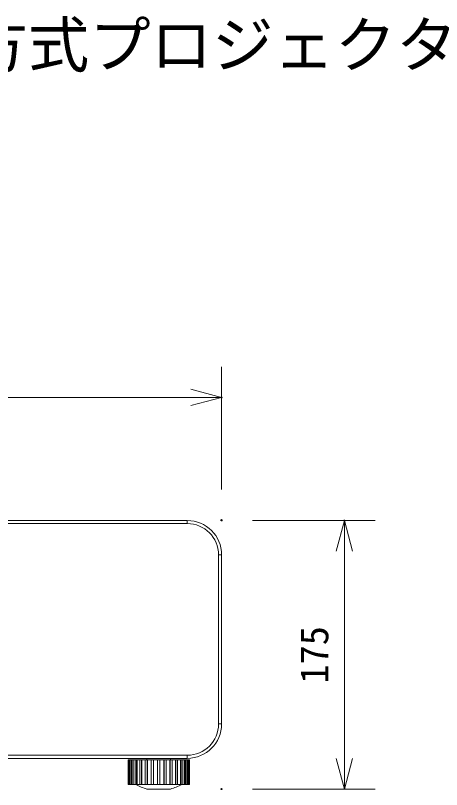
# Model space of a CAD drawing. Units: millimetres, scale not verified. Extents: x -63 to 62, y -57 to 57.
# Drawn here: x -20.3 to 7.5, y 6.3 to 56.7 of the extents above; entities that cross this region are included whole.
import ezdxf
from ezdxf.enums import TextEntityAlignment as Align

# ---------------------------------------------------------------- set-up
doc = ezdxf.new("R2010")
doc.units = ezdxf.units.MM
doc.header["$LTSCALE"] = 0.125
doc.header["$PDMODE"] = 32
doc.header["$PDSIZE"] = 0.0625
for name, color, linetype, lineweight in [('0-0_0', 7, 'Continuous', 18), ('0-4_GAIKEI', 1, 'Continuous', 18), ('0-5_SUNPO', 7, 'Continuous', 18)]:
    doc.layers.add(name, color=color, linetype=linetype, lineweight=lineweight)
doc.layers.add('0-1_DEFPOINTS', color=7, linetype='Continuous')
doc.layers.add('0-3_MOJI1', color=7, linetype='Continuous')
doc.styles.add('ＭＳ ゴシック', font='')
doc.styles.get('ＭＳ ゴシック').set_extended_font_data('MS Gothic')

# ---------------------------------------------------------------- blocks, each defined once
blk = doc.blocks.new('_OPEN30')
at = {"layer": '0-0_0'}
blk.add_line((0, 0), (-1, 0), dxfattribs=at)
blk.add_lwpolyline([(-1, 0.26795), (0, 0), (-1, -0.26795)], dxfattribs=at)
blk = doc.blocks.new('D5')
at = {"layer": '0-1_DEFPOINTS'}
for p in [(-9.064, 22.1147), (-1.064, 22.1147), (-9.064, 4.6147)]:
    blk.add_point(p, dxfattribs=at)
at = {"layer": '0-5_SUNPO'}
for p, q in [((-7.064, 22.1147), (0.936, 22.1147)), ((-1.064, 6.6147), (-1.064, 20.1147)), ((-7.064, 4.6147), (0.936, 4.6147))]:
    blk.add_line(p, q, dxfattribs=at)
at = {"layer": '0-5_SUNPO', "xscale": 2, "yscale": 2}
for p, rotation in [((-1.064, 22.1147), 90), ((-1.064, 4.6147), 270)]:
    blk.add_blockref('_OPEN30', p, dxfattribs=dict(at, rotation=rotation))
at = {"layer": '0-5_SUNPO', "style": 'ＭＳ ゴシック'}
blk.add_text('175', height=1.833, rotation=90, dxfattribs=at).set_placement((-1.564, 11.4897), align=Align.BOTTOM_LEFT)
blk = doc.blocks.new('D4')
at = {"layer": '0-1_DEFPOINTS'}
for p in [(-9.064, 30.1385), (-58.864, 22.1385), (-9.064, 22.1385)]:
    blk.add_point(p, dxfattribs=at)
at = {"layer": '0-5_SUNPO'}
for p, q in [((-58.864, 24.1385), (-58.864, 32.1385)), ((-9.064, 24.1385), (-9.064, 32.1385)), ((-56.864, 30.1385), (-11.064, 30.1385))]:
    blk.add_line(p, q, dxfattribs=at)
at = {"layer": '0-5_SUNPO', "xscale": 2, "yscale": 2, "rotation": 180}
blk.add_blockref('_OPEN30', (-58.864, 30.1385), dxfattribs=at)
at = {"layer": '0-5_SUNPO', "xscale": 2, "yscale": 2}
blk.add_blockref('_OPEN30', (-9.064, 30.1385), dxfattribs=at)
at = {"layer": '0-5_SUNPO', "style": 'ＭＳ ゴシック'}
blk.add_text('498', height=1.833, dxfattribs=at).set_placement((-35.839, 30.6385), align=Align.BOTTOM_LEFT)

msp = doc.modelspace()

# ---------------------------------------------------------------- linework, layer by layer
at = {"layer": '0-4_GAIKEI', "color": 7}
for p, q in [((-42.5103, 23.8135), (-9.1101, 23.8135)), ((-6.8701, 21.5735), (-6.8701, 10.5535)), ((-6.9168, 10.1135), (-6.9137, 10.1135)), ((-9.1101, 8.3135), (-54.4301, 8.3135)), ((-12.9652, 8.2135), (-12.9652, 6.6135)), ((-12.8926, 8.2135), (-12.9225, 8.2135)), ((-12.8495, 8.2135), (-12.8926, 8.2135)), ((-12.8204, 8.2135), (-12.8495, 8.2135)), ((-12.7359, 8.2135), (-12.8204, 8.2135)), ((-12.6662, 8.2135), (-12.7359, 8.2135)), ((-12.6374, 8.2135), (-12.6662, 8.2135)), ((-12.5021, 8.2135), (-12.6374, 8.2135)), ((-12.4088, 8.2135), (-12.5021, 8.2135)), ((-12.3816, 8.2135), (-12.4088, 8.2135)), ((-12.2013, 8.2135), (-12.3816, 8.2135)), ((-11.8467, 8.2135), (-12.0641, 8.2135)), ((-11.7194, 8.2135), (-11.8467, 8.2135)), ((-11.7382, 8.3135), (-11.7382, 8.2135)), ((-11.6987, 8.2135), (-11.7194, 8.2135)), ((-10.4817, 8.2135), (-10.4863, 8.2135)), ((-10.0934, 8.2135), (-10.2208, 8.2135)), ((-10.202, 8.2135), (-10.202, 8.3135)), ((-9.8761, 8.2135), (-10.0934, 8.2135)), ((-9.5586, 8.2135), (-9.7388, 8.2135)), ((-9.5313, 8.2135), (-9.5585, 8.2135)), ((-9.4381, 8.2135), (-9.5313, 8.2135)), ((-9.2042, 8.2135), (-9.2739, 8.2135)), ((-9.1198, 8.2135), (-9.2042, 8.2135)), ((-9.0906, 8.2135), (-9.1198, 8.2135)), ((-9.0476, 8.2135), (-9.0907, 8.2135)), ((-9.0177, 8.2135), (-9.0476, 8.2135)), ((-8.9895, 8.2135), (-9.0177, 8.2135)), ((-8.9749, 8.2135), (-8.9895, 8.2135)), ((-8.9749, 8.2135), (-8.9749, 6.6135)), ((-12.9225, 6.6135), (-12.8926, 6.6135)), ((-12.8926, 6.6135), (-12.8495, 6.6135)), ((-12.6662, 6.6135), (-12.6374, 6.6135)), ((-12.6374, 6.6135), (-12.5021, 6.6135)), ((-12.4088, 6.6135), (-12.3816, 6.6135)), ((-12.3816, 6.6135), (-12.2013, 6.6135)), ((-12.0641, 6.6135), (-11.8467, 6.6135)), ((-11.8467, 6.6135), (-11.7194, 6.6135)), ((-11.7194, 6.6135), (-11.6987, 6.6135)), ((-10.4863, 6.6135), (-10.4817, 6.6135)), ((-10.2208, 6.6135), (-10.0934, 6.6135)), ((-10.0934, 6.6135), (-9.8761, 6.6135)), ((-9.7388, 6.6135), (-9.7388, 6.6135)), ((-9.7388, 6.6135), (-9.5585, 6.6135)), ((-9.5585, 6.6135), (-9.5313, 6.6135)), ((-9.5313, 6.6135), (-9.4381, 6.6135)), ((-9.438, 6.6135), (-9.3027, 6.6135)), ((-9.3027, 6.6135), (-9.2739, 6.6135)), ((-9.2739, 6.6135), (-9.2042, 6.6135)), ((-9.2042, 6.6135), (-9.1198, 6.6135)), ((-9.1198, 6.6135), (-9.0906, 6.6135)), ((-9.0907, 6.6135), (-9.0476, 6.6135)), ((-9.0476, 6.6135), (-9.0177, 6.6135)), ((-9.0177, 6.6135), (-8.9895, 6.6135)), ((-8.9895, 6.6135), (-8.9749, 6.6135)), ((-10.202, 6.3135), (-11.7382, 6.3135))]:
    msp.add_line(p, q, dxfattribs=at)
at = {"layer": '0-4_GAIKEI'}
for p, q in [((-9.1101, 23.6135), (-9.1101, 23.8135)), ((-9.1101, 23.6135), (-42.5208, 23.6135)), ((-7.0701, 10.5535), (-6.8701, 10.5535)), ((-54.4301, 8.5135), (-9.1101, 8.5135)), ((-12.9506, 8.2135), (-12.9506, 6.6135)), ((-12.9225, 8.2135), (-12.9225, 6.6135)), ((-12.8926, 8.2135), (-12.8926, 6.6135)), ((-12.8495, 8.2135), (-12.8495, 6.6135)), ((-12.8204, 8.2135), (-12.8204, 6.6135)), ((-12.7359, 8.2135), (-12.7359, 6.6135)), ((-12.6662, 8.2135), (-12.6662, 6.6135)), ((-12.6374, 8.2135), (-12.6374, 6.6135)), ((-12.5021, 8.2135), (-12.5021, 6.6135)), ((-12.4088, 8.2135), (-12.4088, 6.6135)), ((-12.3816, 8.2135), (-12.3816, 6.6135)), ((-12.2013, 8.2135), (-12.2013, 6.6135)), ((-12.0885, 8.2135), (-12.0885, 6.6135)), ((-12.0641, 8.2135), (-12.0641, 6.6135)), ((-11.8467, 8.2135), (-11.8467, 6.6135)), ((-11.7194, 8.2135), (-11.7194, 6.6135)), ((-11.6987, 8.2135), (-11.6987, 6.6135)), ((-11.4584, 8.2135), (-11.4584, 6.6135)), ((-11.4538, 8.2135), (-11.4538, 6.6135)), ((-11.3174, 8.2135), (-11.3174, 6.6135)), ((-11.3016, 8.2135), (-11.3016, 6.6135)), ((-11.0503, 8.2135), (-11.0503, 6.6135)), ((-11.0398, 8.2135), (-11.0398, 6.6135)), ((-10.9004, 8.2135), (-10.9004, 6.6135)), ((-10.8899, 8.2135), (-10.8899, 6.6135)), ((-10.6386, 8.2135), (-10.6386, 6.6135)), ((-10.6227, 8.2135), (-10.6227, 6.6135)), ((-10.4863, 8.2135), (-10.4863, 6.6135)), ((-10.4818, 8.2135), (-10.4818, 6.6135)), ((-10.2414, 8.2135), (-10.2414, 6.6135)), ((-10.2208, 8.2135), (-10.2208, 6.6135)), ((-10.0934, 8.2135), (-10.0934, 6.6135)), ((-9.8761, 8.2135), (-9.8761, 6.6135)), ((-9.8516, 8.2135), (-9.8516, 6.6135)), ((-9.7388, 8.2135), (-9.7388, 6.6135)), ((-9.5585, 8.2135), (-9.5585, 6.6135)), ((-9.5313, 8.2135), (-9.5313, 6.6135)), ((-9.438, 8.2135), (-9.438, 6.6135)), ((-9.3027, 8.2135), (-9.3027, 6.6135)), ((-9.2739, 8.2135), (-9.2739, 6.6135)), ((-9.2042, 8.2135), (-9.2042, 6.6135)), ((-9.1198, 8.2135), (-9.1198, 6.6135)), ((-9.1101, 8.5135), (-9.1101, 8.3135)), ((-9.0907, 8.2135), (-9.0907, 6.6135)), ((-9.0476, 8.2135), (-9.0476, 6.6135)), ((-9.0177, 8.2135), (-9.0177, 6.6135)), ((-8.9895, 8.2135), (-8.9895, 6.6135))]:
    msp.add_line(p, q, dxfattribs=at)
msp.add_lwpolyline([(-7.0701, 10.5535), (-7.0701, 21.5735), (-6.8701, 21.5735)], dxfattribs=at)
at = {"layer": '0-4_GAIKEI', "color": 7}
for points in [[(-12.9225, 8.2135), (-12.9506, 8.2135), (-12.9652, 8.2135)], [(-12.0641, 8.2135), (-12.0885, 8.2135), (-12.2013, 8.2135)], [(-11.3016, 8.2135), (-11.3174, 8.2135), (-11.4538, 8.2135), (-11.4584, 8.2135), (-11.6987, 8.2135)], [(-10.4863, 8.2135), (-10.6227, 8.2135), (-10.6386, 8.2135), (-10.8899, 8.2135), (-10.9004, 8.2135), (-11.0398, 8.2135), (-11.0503, 8.2135), (-11.3016, 8.2135)], [(-10.2208, 8.2135), (-10.2414, 8.2135), (-10.4818, 8.2135)], [(-9.7388, 8.2135), (-9.8516, 8.2135), (-9.8761, 8.2135)], [(-9.2739, 8.2135), (-9.3027, 8.2135), (-9.438, 8.2135)], [(-12.9652, 6.6135), (-12.9506, 6.6135), (-12.9225, 6.6135)], [(-12.8495, 6.6135), (-12.8204, 6.6135), (-12.7359, 6.6135)], [(-12.7359, 6.6135), (-12.7359, 6.6135), (-12.6662, 6.6135)], [(-12.5021, 6.6135), (-12.5021, 6.6135), (-12.4088, 6.6135)], [(-12.2013, 6.6135), (-12.2013, 6.6135), (-12.0885, 6.6135), (-12.0641, 6.6135)], [(-11.6987, 6.6135), (-11.4584, 6.6135), (-11.4538, 6.6135), (-11.3174, 6.6135), (-11.3016, 6.6135)], [(-11.3016, 6.6135), (-11.0503, 6.6135), (-11.0398, 6.6135), (-10.9004, 6.6135), (-10.8899, 6.6135), (-10.6386, 6.6135), (-10.6227, 6.6135), (-10.4863, 6.6135)], [(-10.4818, 6.6135), (-10.2414, 6.6135), (-10.2208, 6.6135)], [(-9.8761, 6.6135), (-9.8516, 6.6135), (-9.7388, 6.6135)]]:
    msp.add_lwpolyline(points, dxfattribs=at)
for centre, radius, start, end in [((-9.1101, 21.5735), 2.24, 0, 89.99998), ((-9.1101, 10.5535), 2.24, 270, 359.99998), ((-10.9701, 9.2135), 3, 240.0735, 255.16483), ((-10.9701, 9.2135), 3, 284.83512, 299.92645)]:
    msp.add_arc(centre, radius, start, end, dxfattribs=at)
at = {"layer": '0-4_GAIKEI'}
for centre, start, end in [((-9.1101, 21.5735), 0, 89.99998), ((-9.1101, 10.5535), 270, 359.99998)]:
    msp.add_arc(centre, 2.04, start, end, dxfattribs=at)

# ---------------------------------------------------------------- block references
at = {"layer": '0-5_SUNPO'}
for name in ['D4', 'D5']:
    msp.add_blockref(name, (2.1939, 1.6988), dxfattribs=at)

# ---------------------------------------------------------------- texts
at = {"layer": '0-3_MOJI1', "style": 'ＭＳ ゴシック'}
msp.add_text('ＤＬＰ方式プロジェクター', height=2.933, dxfattribs=at).set_placement((-35.5011, 52.473), align=Align.BOTTOM_LEFT)

doc.saveas('drawing.dxf')
